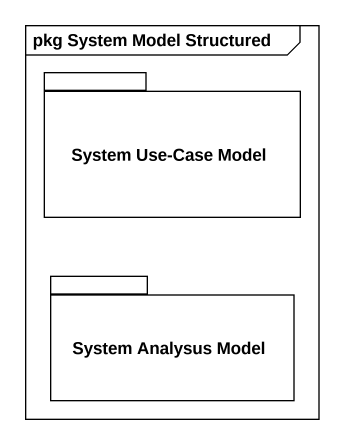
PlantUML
@startuml
mainframe pkg System Model Structured
package "System Use-Case Model" as System_Use_Case_Model {
}
package "System Analysus Model" as System_Analysus_Model {
}
@enduml
